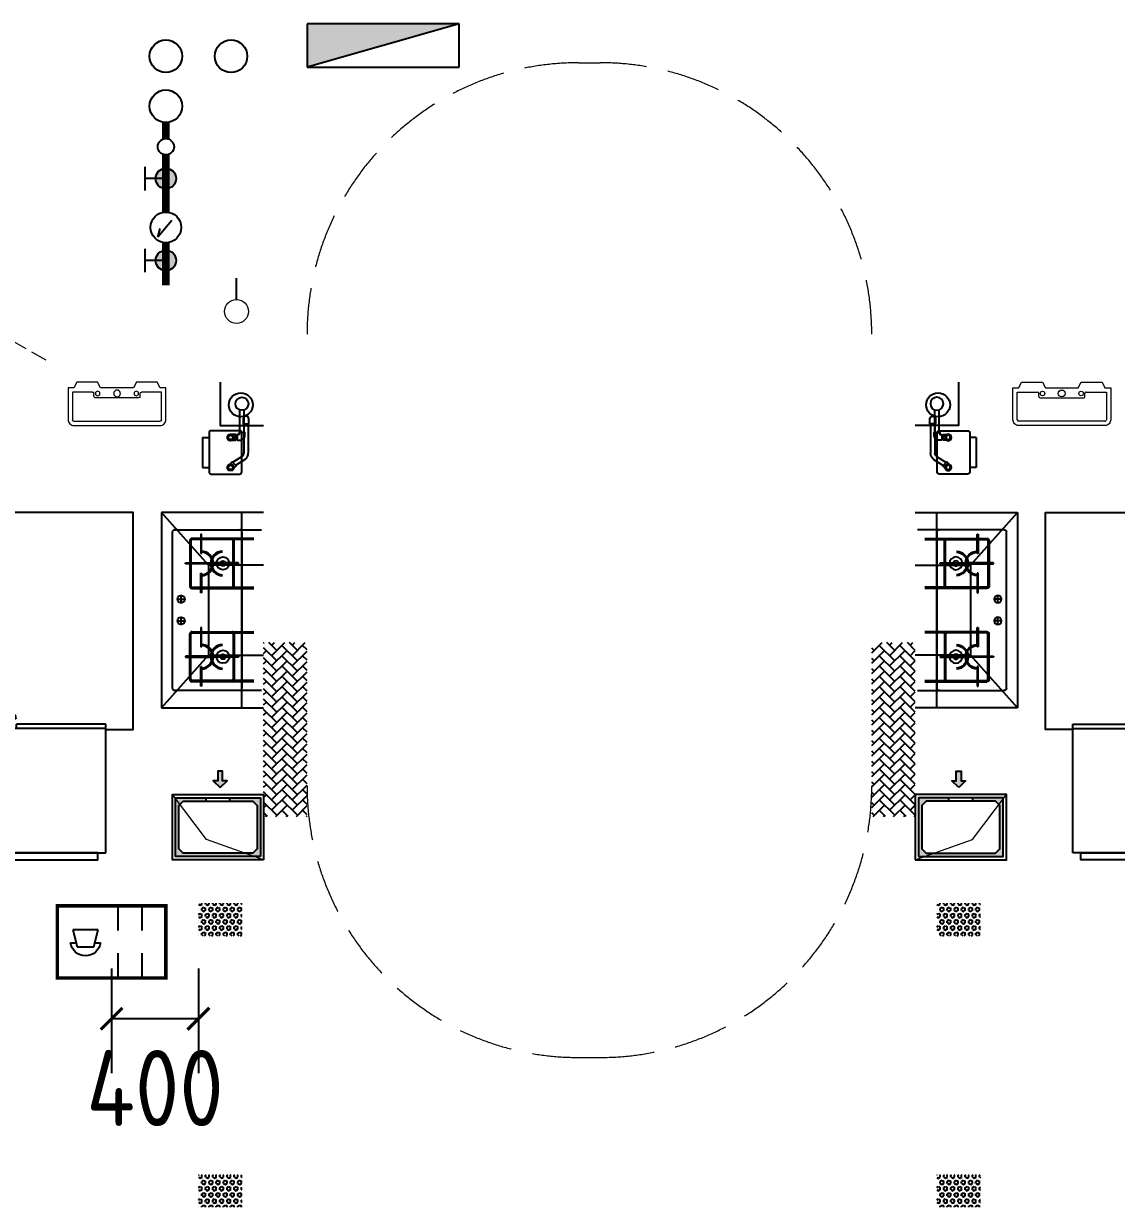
# Model space of a CAD drawing. Extents: x 3002737 to 4077523, y -995787 to -7267.
# Drawn here: x 3250133 to 3255163, y -711856 to -706406 of the extents above; entities that cross this region are included whole.
import ezdxf
from ezdxf.enums import TextEntityAlignment as Align

# ---------------------------------------------------------------- set-up
doc = ezdxf.new("R2010")
doc.units = 0
doc.header["$LTSCALE"] = 1000
doc.header["$MEASUREMENT"] = 0
doc.linetypes.add('DASH', pattern=[0.35, 0.25, -0.1])
doc.layers.get('0').update_dxf_attribs({"linetype": 'CONTINUOUS'})
doc.layers.get('Defpoints').update_dxf_attribs({"linetype": 'CONTINUOUS'})
for name, color, linetype in [('!!电气', 1, 'CONTINUOUS'), ('AH-FURNITURE', 1, 'CONTINUOUS'), ('EQUIP-安防', 3, 'CONTINUOUS'), ('EQUIP_消火栓', 7, 'CONTINUOUS'), ('IP-bath&kitchen-JOHNSON', 4, 'CONTINUOUS'), ('LVTRY', 252, 'CONTINUOUS'), ('VPIPE-中水', 122, 'CONTINUOUS'), ('VPIPE-凝结', 150, 'CONTINUOUS'), ('VPIPE-消防', 1, 'TG_X'), ('VPIPE-给水', 3, 'TG_J'), ('保温', 6, 'CONTINUOUS'), ('建筑-排气道', 252, 'CONTINUOUS'), ('污水', 3, 'CONTINUOUS'), ('给水', 4, 'CONTINUOUS')]:
    doc.layers.add(name, color=color, linetype=linetype)
for name, color, linetype, lineweight in [('PUB_HATCH', 8, 'CONTINUOUS', 9), ('STAIR', 252, 'CONTINUOUS', 20), ('VPIPE-废水', 31, 'TG_F', 18), ('WINDOW', 146, 'CONTINUOUS', 20), ('平面-空调预留孔', 252, 'CONTINUOUS', 15), ('立面-洞口示意', 252, 'CONTINUOUS', 13)]:
    doc.layers.add(name, color=color, linetype=linetype, lineweight=lineweight)
doc.styles.add('_TEL_DIM', font='SIMPLEX', dxfattribs={"width": 0.8, "height": 3.5, "bigfont": 'HZTXT'})
doc.styles.add('DIM_FONT', font='SIMPLEX', dxfattribs={"width": 0.7, "bigfont": 'GBCBIG'})
doc.styles.get("Standard").update_dxf_attribs({"font": 'gbenor.shx', "bigfont": 'gbcbig.shx'})
doc.styles.add('TG_LINETYPE', font='SIMPLEX', dxfattribs={"width": 0.8, "height": 3, "bigfont": 'HZTXT'})
doc.linetypes.add('TG_F', pattern='A,2,-0.3,["F",TG_LINETYPE,S=0.1,R=0,X=-0.23,Y=-0.15],0', length=2.3)
doc.linetypes.add('TG_J', pattern='A,2,-0.22,["J",TG_LINETYPE,S=0.1,R=0,X=-0.18,Y=-0.15],0', length=2.22)
doc.linetypes.add('TG_X', pattern='A,4,-0.3,["X",TG_LINETYPE,S=0.1,R=0,X=-0.23,Y=-0.15],0', length=4.3)
doc.dimstyles.get("Standard").update_dxf_attribs({"dimscale": 100, "dimtxt": 3.5, "dimasz": 1, "dimexe": 2.5, "dimexo": 3, "dimgap": 1.5, "dimtad": 1, "dimdec": 0, "dimzin": 0, "dimdsep": 46, "dimtxsty": 'Standard', "dimblk": 'ARCHTICK', "dimcen": 0.09, "dimadec": 0, "dimazin": 0, "dimtfac": 1, "dimtdec": 0, "dimtix": 1, "dimtmove": 2, "dimatfit": 3, "dimfxl": 1, "dimtolj": 1, "dimtzin": 0, "dimarcsym": 0})
pattern_1 = [(90, (0, 0), (-16.49778, 1.010197673501861e-15), [9.525, -19.05]), (210, (0, 0), (8.248889999999996, -14.28749658604684), [9.525, -19.05]), (150, (5.83238038093927e-16, 9.525), (-8.248890000000003, -14.28749658604684), [9.525, -19.05])]
pattern_2 = [(45, (0, 0), (0, 47.41575231924514), [100.584, -33.528]), (135, (23.70786, 23.70786), (3.05311331771918e-15, 47.41575231924513), [100.584, -33.528])]

# ---------------------------------------------------------------- blocks, each defined once
blk = doc.blocks.new('rtyg7uyhg')
at = {"layer": 'LVTRY'}
for p, q in [((193590.3031336021, 45458.1133254503), (193590.3030643982, 45069.47696181395)), ((194234.6213208837, 45488.79502889935), (193620.9849572473, 45488.79513816872)), ((194265.3030643982, 45069.47684161765), (194265.3031336021, 45458.113205254)), ((193682.3485790417, 45406.97694542356), (193887.8216881326, 45406.97690883528)), ((193896.3984467548, 45429.87059594441), (193857.5823896687, 45326.26016876537)), ((193875.2965560293, 45316.03289288385), (193945.6178257855, 45401.45376218002)), ((193925.7802168131, 45440.40881343969), (193940.0533153456, 45432.16822680717)), ((194111.8940335871, 45406.97686893496), (194173.2576699507, 45406.97685800815)), ((193620.9848935069, 45130.84059271414), (193620.9849317512, 45345.61331998683)), ((194009.6212953876, 45345.61325078298), (194009.6212571432, 45130.84052351015)), ((194050.5303480524, 45130.84051622554), (194050.5303862967, 45345.61324349836)), ((194234.6212953876, 45345.61321071758), (194234.6212571432, 45130.84048344476)), ((193857.5823896687, 45326.26016876537), (193875.2965560293, 45316.03289288385)), ((193620.9848771165, 45038.79513816872), (194234.621240753, 45038.79502889935)), ((193948.2576098526, 45069.47689807355), (193682.3485189436, 45069.47694542356)), ((194173.2576098526, 45069.47685800816), (194111.893973489, 45069.47686893508))]:
    blk.add_line(p, q, dxfattribs=at)
for centre, radius in [((193866.4394935961, 45437.65873082454), 20.45454545454545), ((193989.1667663234, 45437.6587089707), 20.45454545454545), ((194070.9849481416, 45437.65869440146), 20.45454545454545), ((193815.3030944472, 45238.22692174855), 25.56818181818182), ((194137.4621853563, 45238.2268643822), 25.56818181818182)]:
    blk.add_circle(centre, radius, dxfattribs=at)
for centre, radius, start, end in [((193620.9849517839, 45458.11331998683), 30.68181818181818, 89.99998979807194, 179.9999897972382), ((194234.6213154203, 45458.11321071746), 30.68181818181818, 359.9999897972382, 89.99998979807194), ((193682.3485681149, 45345.61330905991), 61.36363636363636, 89.99998979807194, 179.9999897972382), ((193915.5529409315, 45422.69466753349), 20.45454545454545, 59.99998980057491, 159.4623117970261), ((193929.8260394641, 45414.45408090108), 20.45454545454545, 320.5376677968172, 59.99998980057491), ((193948.2576590239, 45345.6132617099), 61.36363636363636, 359.9999897972382, 89.99998979807194), ((194111.8940226603, 45345.61323257144), 61.36363636363636, 89.99998979807194, 179.9999897972382), ((194173.2576590239, 45345.6132216445), 61.36363636363636, 359.9999897972382, 89.99998979807194), ((193682.3485298705, 45130.84058178721), 61.36363636363636, 179.9999897972382, 269.9999897980719), ((193948.2576207797, 45130.8405344372), 61.36363636363636, 269.9999897980719, 359.9999897972382), ((194111.893984416, 45130.84050529861), 61.36363636363636, 179.9999897972382, 269.9999897980719), ((194173.2576207797, 45130.84049437181), 61.36363636363636, 269.9999897980719, 359.9999897972382), ((193620.9848825799, 45069.47695635049), 30.68181818181818, 179.9999897972382, 269.9999897980719), ((194234.6212462163, 45069.47684708112), 30.68181818181818, 269.9999897980719, 359.9999897972382)]:
    blk.add_arc(centre, radius, start, end, dxfattribs=at)
at = {"layer": 'LVTRY', "style": 'DIM_FONT', "width": 0.8, "flags": 9}
for tag in ['XSIZE', 'YSIZE']:
    blk.add_attdef(tag, (193927.8031388824, 45487.7665121054), '', height=0.5, rotation=89.99998979807198, dxfattribs=at)
blk = doc.blocks.new('A$C60D053AF')
at = {"layer": 'AH-FURNITURE', "color": 8}
for p, q in [((232.5000007597264, -89.99999966996256), (128.2842720070621, -89.99999966996256)), ((192.50000075961, -70.99998518347275), (327.5735938884318, -70.99998518347275)), ((192.50000075961, -90.99998518347275), (327.5735938884318, -90.99998518347275)), ((341.7157295121578, -96.85784955974668), (370.0190303710988, -143.1611504186876)), ((355.8578651358839, -82.71571393602062), (384.1611659948248, -129.0190147949615)), ((232.5000007597264, -109.9999996698461), (128.2842720075278, -109.9999996699626)), ((245.0000007597264, -129.4999851834727), (245.0000007597264, -122.4999996698461)), ((265.0000007597264, -129.4999851834727), (265.0000007597264, -122.4999996698461)), ((255.0000007597264, -280.9999851834727), (255.0000007597264, -250.9999851834727)), ((393.0000007597264, -280.9999851834727), (393.0000007597264, -250.9999851834727)), ((255.0000007597264, -280.9999851834727), (393.0000007597264, -280.9999851834727))]:
    blk.add_line(p, q, dxfattribs=at)
for points in [[(170.00000075961, -67.99998518347275, 1), (170.00000075961, -93.99998518358916), (192.50000075961, -93.99998518347275), (192.50000075961, -67.99998518347275)], [(234.0000007597264, -250.9999851834727), (414.0000007597264, -250.9999851834727, 0.4142135623730951), (424.0000007597264, -240.9999851834727), (424.0000007597264, -110.9999851834727, 0.4142135623730951), (414.0000007597264, -100.9999851834727), (234.0000007597264, -100.9999851834727, 0.4142135623730951), (224.0000007597264, -110.9999851834727), (224.0000007597264, -240.9999851834727, 0.4142135623730951)], [(268.0000007597264, -122.4999996698461), (268.0000007597264, -106.9999996698461, 0.4142135623724265), (248.0000007597264, -86.99999966984615), (232.5000007597264, -86.99999966984615), (232.50000075961, -112.9999996698461), (242.0000007597264, -112.9999996698461), (242.0000007597264, -122.4999996698461)], [(242.0000007597264, -151.9999851834727, 1), (268.0000007597264, -151.9999851834727), (268.0000007597264, -129.4999851834727), (242.0000007597264, -129.4999851834727)], [(383.8076126043452, -161.1923733388539, 1), (402.192388915224, -142.8075970279751), (386.2824863384012, -126.8976944513852), (367.8977100276388, -145.282470762264)]]:
    blk.add_lwpolyline(points, format="xyb", close=True, dxfattribs=at)
for centre, radius in [((100.0000007598428, -99.99999967066105), 30), ((255.0000007597264, -151.9999851834727), 15), ((255.0000007597264, -151.9999851834727), 10), ((393.0000007597264, -151.9999851834727), 15), ((393.0000007597264, -151.9999851834727), 10)]:
    blk.add_circle(centre, radius, dxfattribs=at)
for radius in [40, 20]:
    blk.add_arc((327.5735938884318, -110.9999851834727), radius, 45, 90, dxfattribs=at)
blk = doc.blocks.new('A-Kitchen-7')
at = {"layer": 'LVTRY'}
for p, q in [((-518.6581278588565, 779.725278688129), (-7.244008776673581, 834.3051076843403)), ((-7.244008776673581, 834.3051076843403), (-3.585880917788018, 810.5855355854728)), ((-515, 756.005706589378), (-518.6581278588565, 779.725278688129)), ((-3.585880917788018, 810.5855355854728), (-515, 756.005706589378)), ((515, 756.005706589378), (-515, 756.005706589378)), ((-515, 756.005706589378), (-515, 40)), ((-485.6368437646597, 760.5342107040924), (-484.9384396369278, 756.005706589378)), ((-29.12075551543967, 766.9560861630598), (-112.0975807690556, 756.005706589378)), ((-29.12075551546877, 766.9560861630598), (-35.20590834700852, 806.4126680237241)), ((515, 780), (-5.820766091346741e-11, 780)), ((0, 756.005706589378), (-5.820766091346741e-11, 780)), ((515, 756.005706589378), (515, 780)), ((515, 40), (515, 756.005706589378)), ((-515, 40), (515, 40))]:
    blk.add_line(p, q, dxfattribs=at)
blk.add_lwpolyline([(-468.9430810984049, 40), (-468.9430810984049, 0), (468.9430810984049, 0), (468.9430810984632, 40)], close=True, dxfattribs=at)
blk = doc.blocks.new('FRSDFDGDGDRGDR')
at = {"layer": '平面-空调预留孔', "color": 252}
for p, q in [((699612.3179923807, 775043.9561356568), (699612.3179923807, 775441.1561356868)), ((699618.9179923869, 775447.756135683), (699746.3179923192, 775447.756135683)), ((699746.3179923192, 775447.756135683), (699746.3179923192, 775355.3561357355)), ((699719.9179922946, 775342.156135743), (699719.9179922946, 775142.9561356006)), ((699726.5179923008, 775348.7561357393), (699739.7179923131, 775348.7561357393)), ((699726.5179923008, 775136.3561356043), (699739.7179923131, 775136.3561356043)), ((699746.3179923192, 775129.7561356081), (699746.3179923192, 775037.3561356605)), ((699746.3179923192, 775037.3561356605), (699618.9179923869, 775037.3561356605))]:
    blk.add_line(p, q, dxfattribs=at)
blk.add_lwpolyline([(699766.1179923377, 775166.7161355871), (699792.5179923623, 775153.5161355946), (699792.5179923623, 775057.1561356493), (699766.1179923377, 775043.9561356568), (699766.1179923377, 775017.5561356718), (699618.9179923869, 775017.5561356718, -0.4142135623730951), (699592.5179923623, 775043.9561356568), (699592.5179923623, 775441.1561356868, -0.4142135623730951), (699618.9179923869, 775467.5561356718), (699766.1179923377, 775467.5561356718), (699766.1179923377, 775441.1561356868), (699792.5179923623, 775427.9561356943), (699792.5179923623, 775331.596135749), (699766.1179923377, 775318.3961357565)], format="xyb", close=True, dxfattribs=at)
for centre, radius in [((699739.7179923131, 775331.596135749), 10.55999999400228), ((699739.7179923131, 775243.1561357992), 15.83999999100342), ((699739.7179923131, 775153.5161355946), 10.55999999400228)]:
    blk.add_circle(centre, radius, dxfattribs=at)
for centre, radius, start, end in [((699618.917992382, 775441.1561356819), 6.600000001199078, 89.99999995997936, 179.9999999533093), ((699726.5179922959, 775342.1561357381), 6.600000001199078, 89.99999995997936, 179.9999999533093), ((699739.717992318, 775355.3561357405), 6.600000001206354, 269.9999999599793, 359.9999999533093), ((699726.5179922959, 775142.9561356056), 6.600000001199078, 180.0000000400206, 270.0000000533608), ((699739.717992318, 775129.7561356032), 6.600000001206354, 4.002063966804346e-08, 90.00000005336085), ((699618.917992382, 775043.9561356618), 6.600000001199078, 180.0000000400206, 270.0000000533608)]:
    blk.add_arc(centre, radius, start, end, dxfattribs=at)
blk = doc.blocks.new('*U153')
h = blk.add_hatch(color=5)
h.set_gradient(color1=(0, 0, 255), rotation=180, tint=1)
h.paths.add_polyline_path([(3.524958103184869e-15, -2.819966482547906e-15), (-6.350000000000009, -6.349999999999992), (-6.350000000000001, -2.159000000000014), (-15, -2.158999999999999), (-14.99999999999999, 2.159000000000044), (-6.349999999999993, 2.159000000000029), (-6.349999999999985, 6.350000000000009)])
at = {"color": 0, "linetype": 'Continuous'}
blk.add_lwpolyline([(3.524958103184869e-15, -2.819966482547906e-15), (-6.350000000000009, -6.349999999999992), (-6.350000000000001, -2.159000000000014), (-15, -2.158999999999999), (-14.99999999999999, 2.159000000000044), (-6.349999999999993, 2.159000000000029), (-6.349999999999985, 6.350000000000009)], close=True, dxfattribs=at)
blk = doc.blocks.new('GDGDRGDRGRD')
at = {"layer": 'PUB_HATCH'}
blk.add_hatch(color=252, dxfattribs=at).paths.add_polyline_path([(430319.8194221912, 370173.5999658863), (430319.8194221912, 370443.5999658863), (430179.8194221912, 370443.5999658863), (430179.8194221912, 370428.5999658863), (430284.8194221912, 370428.5999658863), (430304.8194221912, 370408.5999658863), (430304.8194221912, 370208.5999658863), (430284.8194221912, 370188.5999658863), (429964.8194221912, 370188.5999658863), (429944.8194221912, 370208.5999658863), (429944.8194221912, 370408.5999658863), (429964.8194221912, 370428.5999658863), (430069.8194221912, 370428.5999658863), (430069.8194221912, 370443.5999658863), (429929.8194221912, 370443.5999658863), (429929.8194221912, 370173.5999658863)])
at = {"layer": 'LVTRY', "color": 251}
for p, q in [((430080.5498987493, 371515.3769317719), (429864.6097976839, 371758.3326651105)), ((430334.8192843065, 371758.3326651105), (429864.6097976839, 371758.3326651105)), ((429864.6097976839, 371758.3326651105), (429864.6097976839, 370858.3326651105)), ((430234.8192843063, 370858.3326651105), (430234.8192843063, 371758.3326651105)), ((430334.8192843065, 371515.3769317719), (430080.5498987493, 371515.3769317719)), ((430080.5498987493, 371515.3769317719), (430080.5498987493, 371100.2783888946)), ((429864.6097976839, 370858.3326651105), (430080.5498987493, 371100.2783888946)), ((430080.5498987493, 371100.2783888946), (430334.8192843065, 371100.2783888946)), ((429864.6097976839, 370858.3326651105), (430334.8192843065, 370858.3326651105))]:
    blk.add_line(p, q, dxfattribs=at)
at = {"layer": 'LVTRY'}
for p, q in [((429914.8192843065, 370948.3326651105), (429914.8192843065, 371668.3326651105)), ((429924.8192843065, 371678.3326651105), (430324.8192843065, 371678.3326651106)), ((430289.8192843065, 371638.3326651107), (430004.8192843065, 371638.3326651106)), ((430045.069284306, 371658.3326651107), (430045.069284306, 371568.3326651106)), ((430049.569284306, 371658.3326651107), (430045.069284306, 371658.3326651107)), ((430049.569284306, 371568.3326651106), (430049.569284306, 371658.3326651107)), ((430234.8192843063, 371668.3326651106), (430234.819284306, 370948.3326651105)), ((429994.8192843065, 371628.3326651106), (429994.8192843065, 371418.3326651106)), ((429999.8192843065, 371628.3326651106), (429999.8192843065, 371418.3326651106)), ((430289.8192843065, 371633.3326651107), (430004.8192843065, 371633.3326651106)), ((430194.8192843063, 371418.3326651106), (430194.8192843063, 371628.3326651107)), ((430199.8192843063, 371418.3326651106), (430199.8192843063, 371628.3326651107)), ((430045.069284306, 371568.3326651106), (430049.569284306, 371568.3326651106)), ((429974.8192843067, 371525.5826651108), (430102.3192843067, 371525.5826651108)), ((429974.8192843067, 371521.0826651108), (429974.8192843067, 371525.5826651108)), ((430102.3192843067, 371521.0826651108), (429974.8192843067, 371521.0826651108)), ((430045.069284306, 371388.3326651105), (430045.069284306, 371478.3326651106)), ((430045.069284306, 371478.3326651106), (430049.569284306, 371478.3326651106)), ((430049.569284306, 371478.3326651106), (430049.569284306, 371388.3326651105)), ((430219.819284306, 371525.5826651108), (430092.319284306, 371525.5826651108)), ((430092.319284306, 371525.5826651108), (430092.319284306, 371521.0826651108)), ((430092.319284306, 371521.0826651108), (430219.819284306, 371521.0826651108)), ((430102.3192843067, 371525.5826651108), (430102.3192843067, 371521.0826651108)), ((430219.819284306, 371521.0826651108), (430219.819284306, 371525.5826651108)), ((430234.8192843063, 371100.2783888946), (430234.8192843063, 371515.3769317719)), ((429954.8192843065, 371338.9358614974), (429954.8192843065, 371377.7294687249)), ((430004.8192843065, 371413.3326651106), (430289.8192843065, 371413.3326651106)), ((430004.8192843065, 371408.3326651106), (430289.8192843065, 371408.3326651106)), ((430049.569284306, 371388.3326651105), (430045.069284306, 371388.3326651105)), ((429935.4224806934, 371358.3326651105), (429974.2160879209, 371358.3326651105)), ((429935.4224806934, 371258.3326651105), (429974.2160879209, 371258.3326651105)), ((429954.8192843065, 371238.9358614974), (429954.8192843065, 371277.7294687249)), ((430004.8192843065, 371208.3326651105), (430289.8192843065, 371208.3326651105)), ((430004.8192843065, 371203.3326651105), (430289.8192843065, 371203.3326651105)), ((430045.069284306, 371228.3326651105), (430045.069284306, 371138.3326651105)), ((430049.569284306, 371228.3326651105), (430045.069284306, 371228.3326651105)), ((430049.569284306, 371138.3326651105), (430049.569284306, 371228.3326651105)), ((429994.8192843065, 370988.3326651105), (429994.8192843065, 371198.3326651105)), ((429999.8192843065, 370988.3326651105), (429999.8192843065, 371198.3326651105)), ((430194.8192843063, 371198.3326651105), (430194.8192843063, 370988.3326651104)), ((430199.8192843063, 371198.3326651105), (430199.8192843063, 370988.3326651104)), ((430102.3192843067, 371095.5826651102), (429974.8192843067, 371095.5826651102)), ((429974.8192843067, 371095.5826651102), (429974.8192843067, 371091.0826651102)), ((429974.8192843067, 371091.0826651102), (430102.3192843067, 371091.0826651102)), ((430045.069284306, 371138.3326651105), (430049.569284306, 371138.3326651105)), ((430092.319284306, 371091.0826651102), (430092.319284306, 371095.5826651102)), ((430092.319284306, 371095.5826651102), (430219.819284306, 371095.5826651102)), ((430219.819284306, 371091.0826651102), (430092.319284306, 371091.0826651102)), ((430102.3192843067, 371091.0826651102), (430102.3192843067, 371095.5826651102)), ((430219.819284306, 371095.5826651102), (430219.819284306, 371091.0826651102)), ((430045.069284306, 370958.3326651105), (430045.069284306, 371048.3326651105)), ((430045.069284306, 371048.3326651105), (430049.569284306, 371048.3326651105)), ((430049.569284306, 371048.3326651105), (430049.569284306, 370958.3326651105)), ((430289.8192843065, 370983.3326651104), (430004.8192843065, 370983.3326651105)), ((430324.8192843063, 370938.3326651105), (429924.8192843065, 370938.3326651105)), ((430289.8192843065, 370978.3326651104), (430004.8192843065, 370978.3326651105)), ((430049.569284306, 370958.3326651105), (430045.069284306, 370958.3326651105))]:
    blk.add_line(p, q, dxfattribs=at)
at = {"layer": 'LVTRY', "color": 252}
for p, q in [((430069.8194221912, 370428.5999658863), (430069.8194221912, 370443.5999658863)), ((430179.8194221912, 370428.5999658863), (430179.8194221912, 370443.5999658863))]:
    blk.add_line(p, q, dxfattribs=at)
at = {"layer": 'LVTRY'}
blk.add_lwpolyline([(429608.8200653884, 370758.3318186465), (429734.819284306, 370758.3318186465), (429734.8192843065, 371758.3324083135), (427634.8193110233, 371758.3326651104)], dxfattribs=at)
at = {"layer": 'LVTRY', "color": 252}
for points in [[(430334.8194221912, 370158.5999658863), (429914.8194221912, 370158.5999658863), (429914.8194221912, 370458.5999658863), (430334.8194221912, 370458.5999658863)], [(430319.8194221912, 370173.5999658863), (429929.8194221912, 370173.5999658863), (429929.8194221912, 370443.5999658863), (430319.8194221912, 370443.5999658863)], [(429964.8194221912, 370428.5999658863), (430284.8194221912, 370428.5999658863), (430304.8194221912, 370408.5999658863), (430304.8194221912, 370208.5999658863), (430284.8194221912, 370188.5999658863), (429964.8194221912, 370188.5999658863), (429944.8194221912, 370208.5999658863), (429944.8194221912, 370408.5999658863), (429964.8194221912, 370428.5999658863)]]:
    blk.add_lwpolyline(points, close=True, dxfattribs=at)
at = {"layer": 'LVTRY'}
for centre, radius in [((430147.3192843065, 371523.3326651106), 29.7), ((430147.3192843065, 371523.3326651106), 11.7), ((429954.8192843065, 371358.3326651105), 16.99680361435897), ((429954.8192843065, 371258.3326651105), 16.99680361435897), ((430147.3192843065, 371093.3326651105), 29.7), ((430147.3192843065, 371093.3326651105), 11.7)]:
    blk.add_circle(centre, radius, dxfattribs=at)
for centre, radius, start, end in [((429924.8192843065, 371668.3326651105), 10, 90, 180), ((430004.8192843065, 371628.3326651106), 10, 90, 180), ((430189.8192843063, 371628.3326651107), 10, 0, 90), ((430224.8192843063, 371668.3326651106), 10, 0, 90), ((430004.8192843065, 371628.3326651106), 5, 90, 180), ((430189.8192843063, 371628.3326651107), 5, 0, 90), ((430047.3192843063, 371523.3326651106), 56.7, 2.274239184178576, 87.72576081585424), ((430047.3192843063, 371523.3326651106), 52.2, 2.470411041650347, 87.52958895835897), ((430147.3192843065, 371523.3326651106), 56.7, 92.27423918414576, 177.7257608158206), ((430147.3192843065, 371523.3326651106), 52.2, 92.47041104164106, 177.5295889583496), ((430047.3192843063, 371523.3326651106), 56.7, 272.2742391841458, 357.7257608158206), ((430047.3192843063, 371523.3326651106), 52.2, 272.4704110416411, 357.5295889583505), ((430147.3192843065, 371523.3326651106), 56.7, 182.2742391841786, 267.7257608158542), ((430147.3192843065, 371523.3326651106), 52.2, 182.4704110416495, 267.5295889583589), ((430004.8192843065, 371418.3326651106), 10, 180, 270), ((430004.8192843065, 371418.3326651106), 5, 180, 270), ((430189.8192843063, 371418.3326651106), 5, 270, 0), ((430189.8192843063, 371418.3326651106), 10, 270, 0), ((430004.8192843065, 371198.3326651105), 10, 90, 180), ((430004.8192843065, 371198.3326651105), 5, 90, 180), ((430189.8192843063, 371198.3326651105), 10, 0, 90), ((430189.8192843063, 371198.3326651105), 5, 0, 90), ((430047.3192843063, 371093.3326651105), 56.7, 2.274239184178576, 87.72576081585424), ((430047.3192843063, 371093.3326651105), 52.2, 2.470411041650347, 87.52958895835897), ((430147.3192843065, 371093.3326651105), 56.7, 92.27423918414576, 177.7257608158206), ((430147.3192843065, 371093.3326651105), 52.2, 92.47041104164106, 177.5295889583496), ((430047.3192843063, 371093.3326651105), 56.7, 272.2742391841458, 357.7257608158206), ((430047.3192843063, 371093.3326651105), 52.2, 272.4704110416411, 357.5295889583505), ((430147.3192843065, 371093.3326651105), 56.7, 182.2742391841786, 267.7257608158542), ((430147.3192843065, 371093.3326651105), 52.2, 182.4704110416495, 267.5295889583589), ((430004.8192843065, 370988.3326651105), 10, 180, 270), ((430004.8192843065, 370988.3326651105), 5, 180, 270), ((430189.8192843063, 370988.3326651104), 5, 270, 0), ((430189.8192843063, 370988.3326651104), 10, 270, 0), ((429924.8192843065, 370948.3326651105), 10, 180, 270), ((430224.819284306, 370948.3326651105), 10, 270, 0)]:
    blk.add_arc(centre, radius, start, end, dxfattribs=at)
at = {"layer": '立面-洞口示意', "color": 252}
blk.add_lwpolyline([(430334.8194221912, 370158.5999658863), (430071.267485077, 370252.5493491433), (429914.8194221912, 370458.5999658863)], dxfattribs=at)
at = {"xscale": -1, "rotation": 270}
blk.add_blockref('FRSDFDGDGDRGDR', (-345582.7355588751, -327434.1861710575), dxfattribs=at)
at = {"xscale": -1}
blk.add_blockref('rtyg7uyhg', (622599.6224451121, 326769.5373516738), dxfattribs=at)
at = {"rotation": 270}
blk.add_blockref('A$C60D053AF', (430334.8190180612, 372358.3312170932), dxfattribs=at)
at = {"layer": 'LVTRY', "color": 1, "extrusion": (0, 0, -1), "xscale": -0.7999999999883585, "yscale": 0.7999999999883585, "zscale": -0.7999999999883585}
blk.add_blockref('A-Kitchen-7', (-429196.8200653944, 370158.6015610829), dxfattribs=at)
at = {"layer": '建筑-排气道', "xscale": -5, "yscale": 5, "zscale": 5, "rotation": 90}
blk.add_blockref('*U153', (430134.7224746661, 370490.9122366606), dxfattribs=at)
blk = doc.blocks.new('GDFGDGRD')
at = {"layer": '保温', "linetype": 'ByBlock', "ltscale": 10}
h = blk.add_hatch(dxfattribs=at)
h.set_pattern_fill('AR-HBONE', color=251, scale=55)
h.set_pattern_definition(pattern_2)
h.paths.add_polyline_path([(431616.5779368667, 372623.9109038315), (431816.5779205575, 372623.9109038315), (431816.6776084994, 373423.7241241197), (431616.6776248086, 373423.7243207647)])
h = blk.add_hatch(dxfattribs=at)
h.set_pattern_fill('AR-HBONE', color=251, scale=55)
h.set_pattern_definition(pattern_2)
h.paths.add_polyline_path([(434616.5794823848, 372623.9109038315), (434416.579498694, 372623.9109038315), (434416.4798107521, 373423.7241241197), (434616.4797944429, 373423.7243207647)])
at = {"layer": '保温', "linetype": 'Continuous', "ltscale": 10}
h = blk.add_hatch(dxfattribs=at)
h.set_pattern_fill('HEX', color=251, scale=10, angle=90, style=0)
h.set_pattern_definition(pattern_1)
h.paths.add_polyline_path([(431316.5779580405, 372073.7248388497), (431516.5779417312, 372073.7248388497), (431516.6768560584, 372223.7247332454), (431316.6768723676, 372223.7249298903)])
h = blk.add_hatch(dxfattribs=at)
h.set_pattern_fill('HEX', color=251, scale=10, angle=90, style=0)
h.set_pattern_definition(pattern_1)
h.paths.add_polyline_path([(434916.579461211, 372073.7248388497), (434716.5794775203, 372073.7248388497), (434716.4805631932, 372223.7247332454), (434916.4805468839, 372223.7249298903)])
h = blk.add_hatch(dxfattribs=at)
h.set_pattern_fill('HEX', color=251, scale=10, angle=90, style=0)
h.set_pattern_definition(pattern_1)
h.paths.add_polyline_path([(431316.5779582471, 370823.724846115), (431516.5779419378, 370823.724846115), (431516.676856265, 370973.7247405107), (431316.6768725742, 370973.7249371556)])
h = blk.add_hatch(dxfattribs=at)
h.set_pattern_fill('HEX', color=251, scale=10, angle=90, style=0)
h.set_pattern_definition(pattern_1)
h.paths.add_polyline_path([(434916.5794610044, 370823.724846115), (434716.5794773137, 370823.724846115), (434716.4805629865, 370973.7247405107), (434916.4805466773, 370973.7249371556)])
blk = doc.blocks.new('$TwtSys$00000434')
at = {"color": 252}
for p, q in [((-0.5, 0.5), (-0.5, -0.5)), ((-0.5, -0.5), (0.5, 0.5)), ((0.5, 0.5), (-0.5, 0.5)), ((0.5, -0.5), (0.5, 0.5)), ((-0.5, -0.5), (0.5, -0.5))]:
    blk.add_line(p, q, dxfattribs=at)
blk.add_solid([(0.5, -0.5), (0.5, 0.5), (-0.5, -0.5)], dxfattribs=at)
blk = doc.blocks.new('A$C2705576B')
at = {"layer": '给水'}
h = blk.add_hatch(color=252, dxfattribs=at)
edge = h.paths.add_edge_path()
edge.add_arc((417.4753939132206, -1741.187018943019), 47.17066666666666, 0, 360)
h = blk.add_hatch(color=252, dxfattribs=at)
edge = h.paths.add_edge_path()
edge.add_arc((794.6793657876551, -1741.187018943019), 47.17066666666666, 0, 360)
at = {"layer": '给水', "color": 252}
for p, q in [((363.1358234086074, -1645.378875686787), (471.8149644187652, -1645.378875686787)), ((417.4753939132206, -1741.187018943019), (417.4753939132206, -1645.378875686787)), ((740.3397952830419, -1645.378875686787), (849.0189362931997, -1645.378875686787)), ((794.6793657876551, -1741.187018943019), (794.6793657876551, -1645.378875686787)), ((525.2828902192414, -1704.277946659364), (564.0495230220258, -1714.966761028394)), ((601.1412538066506, -1768.080788225867), (525.283035626635, -1704.277946659364))]:
    blk.add_line(p, q, dxfattribs=at)
at = {"layer": '给水', "color": 252, "const_width": 35.378}
for points in [[(499.0671900771558, -1741.187018943019), (302.4753939132206, -1741.187018943019)], [(903.4753939132206, -1741.187018943019), (640.5791900772601, -1741.187018943019)], [(1052.830608317163, -1741.187018943019), (978.4711268208921, -1741.187018943019)]]:
    blk.add_lwpolyline(points, dxfattribs=at)
at = {"layer": '给水', "color": 252}
for centre, radius in [((569.823190077208, -1741.187018943019), 70.756), ((417.4753939132206, -1741.187018943019), 47.17066666666666), ((794.6793657876551, -1741.187018943019), 47.17066666666666), ((940.9753939132206, -1741.187018943019), 37.5)]:
    blk.add_circle(centre, radius, dxfattribs=at)
blk = doc.blocks.new('A$C1C403CBE')
at = {"layer": 'IP-bath&kitchen-JOHNSON', "color": 252}
for points in [[(35799.9997135289, 10800.00059388846), (35799.99971353495, 10600.00059381209), (35999.99971354334, 10600.00059381209)], [(39200.00030942867, 10800.00160994881), (39200.00030942261, 10600.00160987244), (39000.00030941423, 10600.00160987244)]]:
    blk.add_lwpolyline(points, dxfattribs=at)
at = {"layer": 'STAIR', "color": 252, "linetype": 'DASH'}
for points in [[(36200.00000182819, 11019.99999868742, -0.4142135623699036), (37450.00000182819, 12269.99999867391), (37550.00000184029, 12269.99999867391, -0.4142135623699035), (38800.00000184029, 11019.99999868742)], [(36200.00000385428, 8940.005473812227, 0.4142135623699036), (37450.00000385428, 7690.005473825731), (37550.00000386639, 7690.005473825731, 0.4142135623699035), (38800.00000386639, 8940.005473812227)]]:
    blk.add_lwpolyline(points, format="xyb", dxfattribs=at)
at = {"layer": 'VPIPE-中水', "color": 252, "linetype": 'Continuous'}
for centre in [(35894.80638629291, 10695.00059560395), (39105.19363666466, 10695.00161166431)]:
    blk.add_circle(centre, 55, dxfattribs=at)
at = {"layer": 'VPIPE-凝结', "color": 252}
blk.add_line((35875.00100873131, 11179.99938775867), (35875.00100873131, 11277.99938775867), dxfattribs=at)
at = {"layer": 'VPIPE-废水', "color": 252}
blk.add_circle((35875.00100873131, 11124.99938775867), 55, dxfattribs=at)
at = {"layer": 'VPIPE-消防', "color": 252, "linetype": 'Continuous'}
blk.add_circle((35850.00135551114, 12300.00025990035), 75, dxfattribs=at)
at = {"layer": 'VPIPE-给水', "color": 252, "linetype": 'Continuous'}
for centre in [(35550.00100938324, 12300.00255113596), (35550.0010093837, 12070.00255113596)]:
    blk.add_circle(centre, 75, dxfattribs=at)
at = {"layer": 'WINDOW', "color": 252, "linetype": 'DASH', "ltscale": 0.3}
blk.add_lwpolyline([(34998.14779024757, 10899.99999895215), (34478.53235854721, 11200.000193118, 0.1316523369510079), (34398.14779029693, 10900.0005213056)], format="xyb", dxfattribs=at)
at = {"color": 252}
blk.add_blockref('GDGDRGDRGRD', (-394334.8193126749, -361558.331827242), dxfattribs=at)
at = {"color": 252, "xscale": -1}
for name, p in [('GDGDRGDRGRD', (469334.819325476, -361558.331827242)), ('GDFGDGRD', (470616.578702189, -363823.7248325947))]:
    blk.add_blockref(name, p, dxfattribs=at)
at = {"layer": 'EQUIP_消火栓', "color": 252, "xscale": 700, "yscale": 200, "zscale": 700, "rotation": 180}
blk.add_blockref('$TwtSys$00000434', (36550.00101168174, 12349.99999666435), dxfattribs=at)
at = {"layer": '污水', "color": 252, "rotation": 90.00000000010901}
blk.add_blockref('A$C2705576B', (33808.81399044301, 10942.17194281553), dxfattribs=at)
blk = doc.blocks.new('$equip$00002628')
at = {"linetype": 'Continuous'}
for p, q in [((-0.624999999998181, 0.4150000000045111), (0.625000000001819, 0.4150000000045111)), ((-0.624999999998181, -0.4150000000045111), (-0.624999999998181, 0.4150000000045111)), ((0.07074779736467462, 0.1292446097322681), (0.07074779736467462, 0.4150000000045111)), ((0.3500291924156045, 0.1292446097322681), (0.3500291924156045, 0.4150000000045111)), ((0.625000000001819, 0.4150000000045111), (0.625000000001819, -0.4150000000045111)), ((-0.4717313354612998, 0.009603462141967611), (-0.4090194958534994, 0.009603462141967611)), ((-0.4457289298279647, -0.1375965378647379), (-0.3945289298262651, 0.05760346212991863)), ((-0.3945289298262651, 0.05760346212991863), (-0.3945289298262651, 0.05760346212991863)), ((-0.3945289298262651, 0.05760346212991863), (-0.2057289298081741, 0.05760346212991863)), ((-0.2057289298081741, 0.05760346212991863), (-0.1545289298064745, -0.1375965378647379)), ((-0.1912383637663879, 0.009603462141967611), (-0.1285265242022433, 0.009603462141967611)), ((0.07074779736467462, -0.4150000000045111), (0.07074779736467462, -0.1292446097468201)), ((0.3500291924156045, -0.4150000000045111), (0.3500291924156045, -0.1292446097468201)), ((-0.1545289298064745, -0.1375965378647379), (-0.4457289298279647, -0.1375965378647379)), ((0.625000000001819, -0.4150000000045111), (-0.624999999998181, -0.4150000000045111))]:
    blk.add_line(p, q, dxfattribs=at)
at = {"const_width": 0.04}
blk.add_lwpolyline([(-0.624999999998181, 0.4150000000045111), (0.625000000001819, 0.4150000000045111), (0.625000000001819, -0.4150000000045111), (-0.624999999998181, -0.4150000000045111), (-0.624999999998181, 0.4150000000045111), (0.625000000001819, 0.4150000000045111)], dxfattribs=at)
at = {"linetype": 'Continuous'}
blk.add_arc((-0.3001289298244956, -0.01143547351603047), 0.1728873113639825, 6.989740462788838, 173.0102595372112, dxfattribs=at)
for p in [(1.818989403545856e-12, 0.4150000000045111), (-0.624999999998181, 0), (0.625000000001819, -3.637978807091713e-12), (1.818989403545856e-12, -0.4150000000045111)]:
    blk.add_point(p)
at = {"color": 7, "style": '_TEL_DIM', "flags": 1}
blk.add_attdef('A', text='', height=2.5e-05, dxfattribs=at).set_placement((1.818989403545856e-12, 0), align=Align.MIDDLE_CENTER)
blk = doc.blocks.new('_ArchTick')
at = {"color": 0, "linetype": 'ByBlock', "const_width": 0.15}
blk.add_lwpolyline([(-0.5, -0.5), (0.5, 0.5)], dxfattribs=at)
blk = doc.blocks.new('*D361')
at = {"layer": '!!电气', "color": 0, "lineweight": -2, "transparency": 16777216}
for p, q in [((3250537.443776808, -710755.8704235253), (3250537.443776808, -711237.5340539943)), ((3250937.443776808, -710755.8704235253), (3250937.443776808, -711237.5340539943)), ((3250937.443776808, -710987.5340539943), (3250537.443776808, -710987.5340539943))]:
    blk.add_line(p, q, dxfattribs=at)
at = {"layer": 'Defpoints', "color": 0, "transparency": 16777216}
for p in [(3250537.443776808, -710455.8704235253), (3250937.443776808, -710455.8704235253), (3250537.443776808, -710987.5340539943)]:
    blk.add_point(p, dxfattribs=at)
at = {"layer": '!!电气', "color": 0, "lineweight": -2, "transparency": 16777216, "xscale": 100, "yscale": 100, "zscale": 100, "rotation": 180}
blk.add_blockref('_ArchTick', (3250537.443776808, -710987.5340539943), dxfattribs=at)
at = {"layer": '!!电气', "color": 0, "lineweight": -2, "transparency": 16777216, "xscale": 100, "yscale": 100, "zscale": 100}
blk.add_blockref('_ArchTick', (3250937.443776808, -710987.5340539943), dxfattribs=at)
at = {"layer": '!!电气', "color": 0, "transparency": 16777216, "insert": (3250737.443776808, -711306.7574094017), "char_height": 350, "attachment_point": 5}
blk.add_mtext('\\A1;400', dxfattribs=at)

msp = doc.modelspace()

# ---------------------------------------------------------------- block references
at = {"layer": '!!电气'}
msp.add_blockref('A$C1C403CBE', (3215237.444530171, -718855.8704223745), dxfattribs=at)
at = {"layer": 'EQUIP-安防', "color": 6, "xscale": -400, "yscale": 400, "zscale": 400, "rotation": 180}
msp.add_blockref('$equip$00002628', (3250537.443776808, -710633.5256770602), dxfattribs=at)

# ---------------------------------------------------------------- dimensions: what is measured, and where the dimension line sits
at = {"layer": '!!电气'}
dim = msp.add_linear_dim(base=(3250537.443776808, -710987.5340539943), p1=(3250937.443776808, -710455.8704235253), p2=(3250537.443776808, -710455.8704235253), dimstyle='Standard', override={"dimzin": 8}, dxfattribs=at)
dim.commit()
dim.dimension.update_dxf_attribs({"geometry": '*D361', "text_midpoint": (3250737.443776808, -711306.7574094017), "dimtype": 128})

doc.saveas('drawing.dxf')
